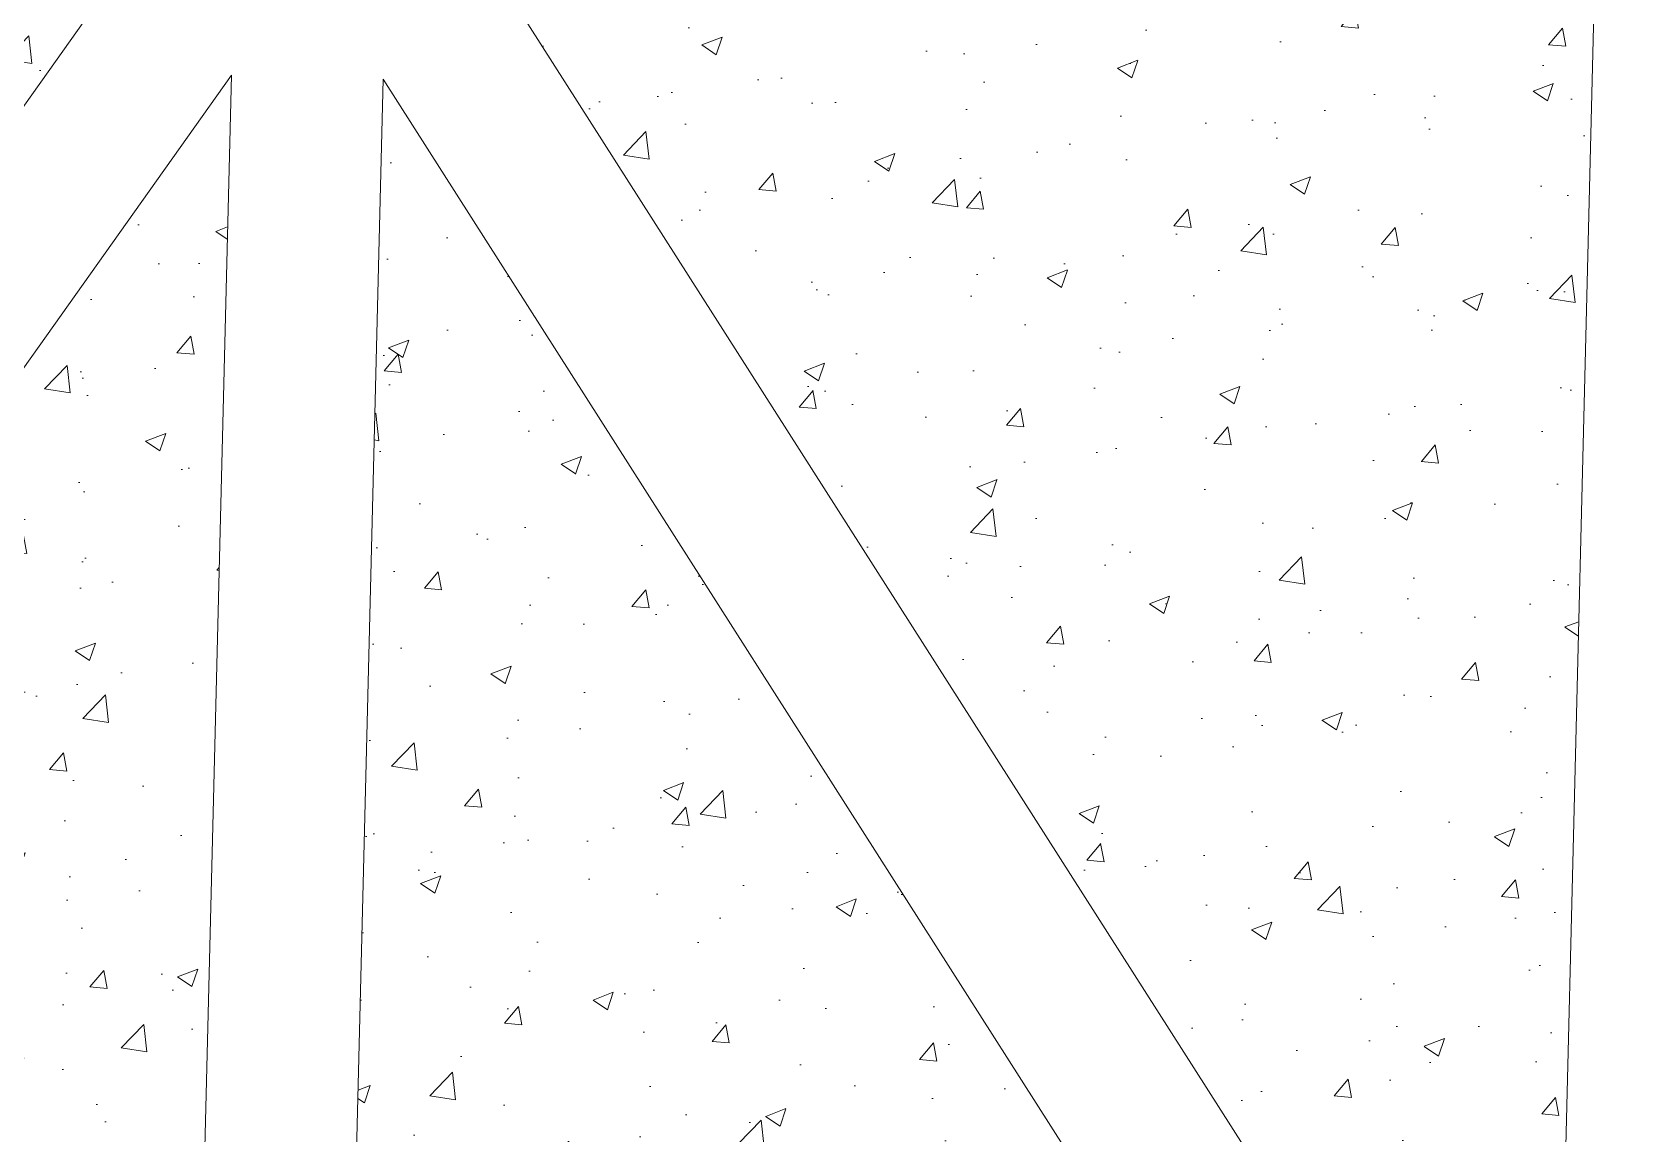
# Model space of a CAD drawing. Header units: millimetres. Extents: x -103 to 473, y 183 to 365.
# Drawn here: x -43.03 to -32.43, y 222.56 to 229.81 of the extents above; entities that cross this region are included whole.
import ezdxf

# ---------------------------------------------------------------- set-up
doc = ezdxf.new("R2010")
doc.units = ezdxf.units.MM
doc.header["$LTSCALE"] = 0.1
doc.layers.add('Exterior', color=6, linetype='Continuous', lineweight=5)

msp = doc.modelspace()

# ---------------------------------------------------------------- hatches: boundary and pattern name
at = {"layer": 'Exterior'}
h = msp.add_hatch(dxfattribs=at)
h.set_pattern_fill('AR-CONC', color=256, scale=0.0075)
h.set_pattern_definition([(50, (-248.4675, 20.1898), (1.366385, -0.119543), [0.142875, -1.571625]), (355, (-248.4675, 20.1898), (-0.2643257, 1.4329263), [0.1143, -1.2573044]), (100.45144, (-248.3537, 20.1799), (1.1020594, 1.313383), [0.121425, -1.335677]), (46.1842, (-248.4675, 20.5708), (2.033093, -0.3153175), [0.214312, -2.357437]), (96.63556, (-248.298, 20.5445), (1.780531, 1.855696), [0.182138, -2.003517]), (351.18415, (-248.4675, 20.5708), (1.780531, 1.855696), [0.17145, -1.885948]), (21, (-248.277, 20.4756), (1.137108, -0.766989), [0.142875, -1.571625]), (326, (-248.277, 20.4756), (0.463515, 1.38141), [0.1143, -1.2573]), (71.45144, (-248.1823, 20.4117), (1.600623, 0.614421), [0.121425, -1.3356745]), (37.5, (-248.4675, 20.18983), (0.0231645, 0.6341628), [0, -1.24206, 0, -1.27635, 0, -1.2620625]), (7.5, (-248.4675, 20.1898), (0.5011475, 0.7513543), [0, -0.72771, 0, -1.213485, 0, -0.4810125]), (327.5, (-248.89233, 20.18983), (1.0169295, -0.0429656), [0, -0.47625, 0, -1.4859, 0, -1.971675]), (317.5, (-249.0828, 20.1898), (1.1109689, 0.1906987), [0, -0.619125, 0, -0.98679, 0, -1.400175])])
h.paths.add_polyline_path([(-40.635, 232.781), (-33.631, 242.65), (-40.386, 242.817)])
h.paths.add_polyline_path([(-32.703, 231.477), (-32.426, 242.62), (-40.222, 231.635)])
h.paths.add_polyline_path([(-32.728, 230.477), (-40.252, 230.636), (-33.006, 219.271)])
h.paths.add_polyline_path([(-40.717, 229.505), (-40.967, 219.439), (-34.208, 219.296)])
h.paths.add_polyline_path([(-41.717, 229.53), (-48.762, 219.604), (-41.967, 219.46)])
h.paths.add_polyline_path([(-42.13, 230.675), (-49.673, 230.835), (-49.865, 223.816), (-49.969, 219.631)])
h.paths.add_polyline_path([(-48.216, 234.481), (-49.573, 234.514), (-49.646, 231.834), (-42.1, 231.675), (-49.346, 243.04), (-49.52, 236.513), (-48.173, 236.48)])
h.paths.add_polyline_path([(-41.635, 232.806), (-41.386, 242.842), (-48.141, 243.01)])

# ---------------------------------------------------------------- linework, layer by layer
for points in [[(-42.13, 230.675), (-49.969, 219.631)], [(-40.252, 230.636), (-33.006, 219.271)], [(-33.006, 219.271), (-32.728, 230.477)], [(-41.717, 229.53), (-48.762, 219.604)], [(-41.967, 219.459), (-41.717, 229.53)], [(-40.967, 219.435), (-40.717, 229.505)], [(-40.717, 229.505), (-34.208, 219.296)]]:
    msp.add_lwpolyline(points, dxfattribs=at)

doc.saveas('drawing.dxf')
